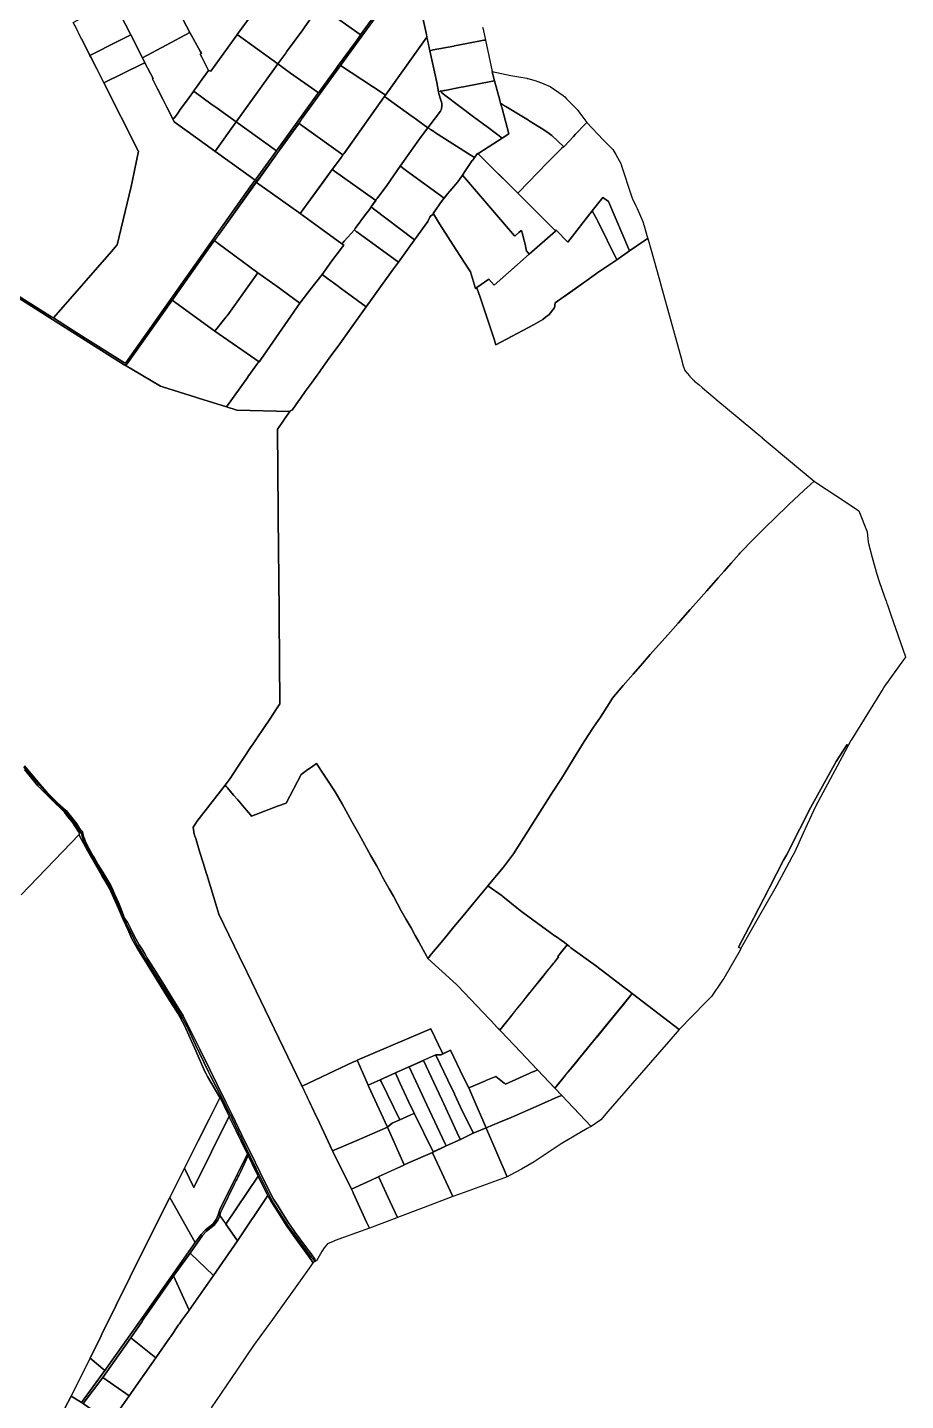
# Model space of a CAD drawing. Header units: metres. Extents: x 3 to 1005126, y 39 to 4383651.
# Drawn here: x 495144 to 497221, y 4363319 to 4366569 of the extents above; entities that cross this region are included whole.
import ezdxf

# ---------------------------------------------------------------- set-up
doc = ezdxf.new("R2010")
doc.units = ezdxf.units.M
doc.header["$MEASUREMENT"] = 0
doc.layers.add('TM_Llucmajor', color=7, linetype='Continuous')

msp = doc.modelspace()

# ---------------------------------------------------------------- linework, layer by layer
at = {"layer": 'TM_Llucmajor', "linetype": 'Continuous', "flags": 128}
for points in [[(495762.1, 4366671.6), (495739.6, 4366687.5), (495765.3, 4366725), (495789.8, 4366760.9), (495808.8, 4366745.1), (495809.5, 4366744.5), (495810.6, 4366743.6), (495813.2, 4366741.4), (495982.7, 4366620.9), (495978.5, 4366615.2), (495932.3, 4366551.5), (495931.4, 4366552), (495834.8, 4366619.7), (495765.7, 4366669.1), (495762.1, 4366671.6)], [(495987.6, 4366410.5), (495884.5, 4366478.8), (496017.3, 4366661.8), (496019.4, 4366664.7), (496051.8, 4366709.4), (496053.9, 4366712.7), (496057, 4366701.2), (496072.6, 4366625.3), (496072.7, 4366624.6), (496080.5, 4366587.3), (496087.7, 4366552.4), (496089.1, 4366545.6), (495991.1, 4366408.3), (495987.6, 4366410.5)], [(495577.8, 4366465.5), (495572.1, 4366466.7), (495556.4, 4366498.1), (495553.3, 4366504.3), (495552.7, 4366505.4), (495555.6, 4366506.8), (495554.6, 4366508.9), (495552.6, 4366512.4), (495528.4, 4366556.7), (495488.1, 4366634.5), (495487.1, 4366636.4), (495484.8, 4366640.7), (495540, 4366646.7), (495680.9, 4366661.8), (495712.1, 4366664.1), (495720.5, 4366661.5), (495640, 4366552), (495639.1, 4366550.8), (495577.8, 4366465.5)], [(495739.6, 4366687.5), (495762.1, 4366671.6), (495765.7, 4366669.1), (495834.8, 4366619.7), (495798.4, 4366568), (495795.3, 4366563.5), (495757.2, 4366510.8), (495755.1, 4366507.9), (495736, 4366482.4), (495640, 4366552), (495739.6, 4366687.5)], [(495256.6, 4366572.2), (495255.2, 4366575.1), (495252.3, 4366580.8), (495279.7, 4366595.8), (495343, 4366630.2), (495346.7, 4366632.3), (495348.5, 4366628.3), (495349.3, 4366627.3), (495349.9, 4366626.4), (495388.2, 4366551.2), (495383.6, 4366548.9), (495352.2, 4366533), (495297.7, 4366505.5), (495291.9, 4366502.5), (495272.4, 4366541.1), (495272.2, 4366541.4), (495256.6, 4366572.2)], [(495388.2, 4366551.2), (495349.9, 4366626.4), (495476.7, 4366639.8), (495484.8, 4366640.7), (495487.1, 4366636.4), (495488.1, 4366634.5), (495528.4, 4366556.7), (495416.2, 4366497.2), (495388.2, 4366551.2)], [(495766.6, 4366460.8), (495736, 4366482.4), (495755.1, 4366507.9), (495757.2, 4366510.8), (495795.3, 4366563.5), (495798.4, 4366568), (495834.8, 4366619.7), (495931.4, 4366552), (495932.3, 4366551.5), (495930.9, 4366549.6), (495926.1, 4366543), (495919.8, 4366534.3), (495877.7, 4366476.3), (495874.1, 4366471.3), (495832.6, 4366414.2), (495824.2, 4366420.2), (495766.6, 4366460.8)], [(495294.1, 4366498.2), (495291.9, 4366502.5), (495297.7, 4366505.5), (495352.2, 4366533), (495383.6, 4366548.9), (495388.2, 4366551.2), (495416.2, 4366497.2), (495422, 4366485.4), (495418.2, 4366483.5), (495417.8, 4366483.3), (495416.4, 4366482.6), (495324.8, 4366437.6), (495308.1, 4366470.5), (495294.1, 4366498.2)], [(495553.3, 4366504.3), (495556.4, 4366498.1), (495572.1, 4366466.7), (495557.5, 4366446.6), (495543.6, 4366427.3), (495537.1, 4366418), (495536.5, 4366417.2), (495526.3, 4366403.2), (495515.8, 4366387.9), (495505.6, 4366374.5), (495498.6, 4366364.5), (495490.9, 4366353.9), (495486.9, 4366354.2), (495486.4, 4366355.2), (495479.7, 4366368.5), (495473.9, 4366380.1), (495464.2, 4366399.4), (495452, 4366423.8), (495440.1, 4366447.5), (495441.1, 4366448), (495422, 4366485.4), (495416.2, 4366497.2), (495528.4, 4366556.7), (495552.6, 4366512.4), (495554.6, 4366508.9), (495555.6, 4366506.8), (495552.7, 4366505.4), (495553.3, 4366504.3)], [(495577.8, 4366465.5), (495639.1, 4366550.8), (495640, 4366552), (495736, 4366482.4), (495726.7, 4366469.5), (495637.4, 4366345.5), (495592.9, 4366377.4), (495577.9, 4366388.2), (495541.9, 4366414.5), (495537.1, 4366418), (495543.6, 4366427.3), (495557.5, 4366446.6), (495572.1, 4366466.7), (495577.8, 4366465.5)], [(496011.2, 4366389), (495988.9, 4366405.2), (496089.1, 4366545.6), (496096.1, 4366513.6), (496096.2, 4366513.1), (496107, 4366463.4), (496112.4, 4366438.7), (496117.6, 4366411.6), (496121.6, 4366397), (496122.5, 4366394.7), (496122.6, 4366394.5), (496123.4, 4366392), (496124, 4366389.3), (496124.3, 4366386.7), (496124.4, 4366384), (496124.3, 4366382.2), (496124.3, 4366381.3), (496123.9, 4366378.6), (496123.3, 4366376), (496122.5, 4366373.5), (496121.5, 4366371), (496121.1, 4366370.3), (496091.4, 4366331.2), (496055.8, 4366356.9), (496055.1, 4366357.4), (496053.8, 4366358.3), (496011.2, 4366389)], [(496116.6, 4366416.8), (496112.4, 4366438.7), (496107, 4366463.4), (496096.2, 4366513.1), (496096.1, 4366513.6), (496101.5, 4366515.3), (496102.9, 4366515.5), (496103.5, 4366515.6), (496152.6, 4366524.8), (496154.3, 4366525.2), (496183.5, 4366530.7), (496223.6, 4366538.3), (496226.8, 4366538.9), (496227.3, 4366539), (496243.2, 4366464.2), (496243.2, 4366464.1), (496249, 4366442.6), (496244.9, 4366441.8), (496243.9, 4366441.6), (496175.6, 4366428.3), (496169.9, 4366427.1), (496131.7, 4366419.9), (496131.5, 4366419.8), (496131.3, 4366419.8), (496129, 4366419.3), (496123.7, 4366418.3), (496122.6, 4366418.1), (496122.2, 4366418), (496120.7, 4366417.7), (496116.6, 4366416.8)], [(495479.7, 4366368.5), (495486.4, 4366355.2), (495486.9, 4366354.2), (495490.9, 4366345.5), (495541.6, 4366309.5), (495587.5, 4366275.7), (495654.6, 4366227.8), (495682.8, 4366207.7), (495679.8, 4366203.6), (495677.3, 4366200.2), (495671, 4366191.5), (495377, 4365775.3), (495373.9, 4365774.8), (495259.3, 4365847.2), (495205.3, 4365881.2), (495205.9, 4365882), (495206.5, 4365882.7), (495342.6, 4366038.8), (495355.1, 4366053.2), (495355.9, 4366054.1), (495389.2, 4366192.3), (495391.5, 4366203.5), (495397.1, 4366230), (495406.6, 4366275.9), (495406.3, 4366276.6), (495324.8, 4366437.6), (495416.4, 4366482.6), (495417.8, 4366483.3), (495418.2, 4366483.5), (495422, 4366485.4), (495441.1, 4366448), (495440.1, 4366447.5), (495452, 4366423.8), (495464.2, 4366399.4), (495473.9, 4366380.1), (495479.7, 4366368.5)], [(495733.2, 4366277.1), (495637.4, 4366345.5), (495726.7, 4366469.5), (495736, 4366482.4), (495766.6, 4366460.8), (495824.2, 4366420.2), (495832.6, 4366414.2), (495831.2, 4366412.2), (495733.2, 4366277.1)], [(495987.6, 4366410.5), (495991.1, 4366408.3), (495988.2, 4366404.2), (495892.9, 4366270.8), (495890.4, 4366267.3), (495798.8, 4366333), (495787.1, 4366341.4), (495794.6, 4366355), (495884.5, 4366478.8), (495987.6, 4366410.5)], [(496243.2, 4366464.2), (496287.5, 4366455), (496325.3, 4366448.5), (496326.1, 4366448.3), (496327.4, 4366447.9), (496347.6, 4366442.4), (496349.1, 4366442), (496351.6, 4366441), (496363.8, 4366435.9), (496365.6, 4366435.2), (496365.9, 4366435.1), (496380.4, 4366429.1), (496411.5, 4366407.8), (496415, 4366404.3), (496419.6, 4366399.7), (496444.2, 4366374.7), (496446.8, 4366371.3), (496450.9, 4366365.8), (496467.5, 4366344), (496464.2, 4366340.6), (496440, 4366315.2), (496436.1, 4366311), (496414.5, 4366288.1), (496413, 4366286.5), (496384.6, 4366312.8), (496378.1, 4366317.6), (496363.2, 4366327.7), (496355.6, 4366332.5), (496330.8, 4366348), (496329.1, 4366349.1), (496317.2, 4366356.3), (496275.5, 4366381.5), (496272.7, 4366383.2), (496263.4, 4366389.8), (496261.7, 4366395.9), (496261.6, 4366396.3), (496249, 4366442.6), (496243.2, 4366464.1), (496243.2, 4366464.2)], [(496123.7, 4366418.3), (496129, 4366419.3), (496131.3, 4366419.8), (496131.5, 4366419.8), (496131.7, 4366419.9), (496169.9, 4366427.1), (496175.6, 4366428.3), (496243.9, 4366441.6), (496244.9, 4366441.8), (496249, 4366442.6), (496261.6, 4366396.3), (496261.7, 4366395.9), (496263.4, 4366389.8), (496265.6, 4366381.5), (496265.9, 4366380.5), (496266.8, 4366377), (496283.2, 4366316.7), (496267.4, 4366306.8), (496257.1, 4366314.5), (496227.5, 4366336.5), (496226.4, 4366337.4), (496204.4, 4366353.1), (496202.2, 4366354.6), (496131.2, 4366408.7), (496123.3, 4366414.5), (496123.7, 4366418.3)], [(495541.9, 4366414.5), (495577.9, 4366388.2), (495592.9, 4366377.4), (495637.4, 4366345.5), (495588.5, 4366277.1), (495587.5, 4366275.7), (495541.6, 4366309.5), (495490.9, 4366345.5), (495486.9, 4366354.2), (495490.9, 4366353.9), (495498.6, 4366364.5), (495505.6, 4366374.5), (495515.8, 4366387.9), (495526.3, 4366403.2), (495536.5, 4366417.2), (495537.1, 4366418), (495541.9, 4366414.5)], [(496055.8, 4366356.9), (496091.4, 4366331.2), (496090.5, 4366330.1), (496072.1, 4366306.3), (496069.6, 4366303.1), (496029.9, 4366246.3), (496025.9, 4366240.6), (495994, 4366195), (495971, 4366163.8), (495969.2, 4366161.3), (495967.8, 4366159.2), (495865.1, 4366232.4), (495884.3, 4366258.7), (495988.2, 4366404.2), (495988.9, 4366405.2), (496011.2, 4366389), (496053.8, 4366358.3), (496055.1, 4366357.4), (496055.8, 4366356.9)], [(496201.7, 4366260.8), (496185.2, 4366271.4), (496107, 4366321.3), (496105.1, 4366322.6), (496097.8, 4366327.2), (496096.3, 4366328.2), (496094.2, 4366329.5), (496091.4, 4366331.2), (496121.1, 4366370.3), (496121.5, 4366371), (496122.5, 4366373.5), (496123.3, 4366376), (496123.9, 4366378.6), (496124.3, 4366381.3), (496124.3, 4366382.2), (496124.4, 4366384), (496124.3, 4366386.7), (496124, 4366389.3), (496123.4, 4366392), (496122.6, 4366394.5), (496122.5, 4366394.7), (496121.6, 4366397), (496117.6, 4366411.6), (496116.6, 4366416.8), (496120.7, 4366417.7), (496122.2, 4366418), (496122.6, 4366418.1), (496123.7, 4366418.3), (496123.3, 4366414.5), (496131.2, 4366408.7), (496202.2, 4366354.6), (496204.4, 4366353.1), (496226.4, 4366337.4), (496227.5, 4366336.5), (496257.1, 4366314.5), (496267.4, 4366306.8), (496211.6, 4366271.4), (496210.5, 4366269.9), (496209.5, 4366271), (496201.7, 4366260.8)], [(496304.2, 4366176.3), (496210.5, 4366269.9), (496211.6, 4366271.4), (496267.4, 4366306.8), (496283.2, 4366316.7), (496266.8, 4366377), (496265.9, 4366380.5), (496265.6, 4366381.5), (496263.4, 4366389.8), (496272.7, 4366383.2), (496275.5, 4366381.5), (496317.2, 4366356.3), (496329.1, 4366349.1), (496330.8, 4366348), (496355.6, 4366332.5), (496363.2, 4366327.7), (496378.1, 4366317.6), (496384.6, 4366312.8), (496413, 4366286.5), (496408.6, 4366283.6), (496408.1, 4366283.2), (496407.6, 4366282.7), (496373.2, 4366248.2), (496306.5, 4366178.6), (496304.2, 4366176.3)], [(495654.6, 4366227.8), (495587.5, 4366275.7), (495588.5, 4366277.1), (495637.4, 4366345.5), (495733.2, 4366277.1), (495682.8, 4366207.7), (495654.6, 4366227.8)], [(495740.5, 4366277.8), (495740.9, 4366278.4), (495778.9, 4366330.8), (495784.1, 4366337.5), (495786.8, 4366341), (495787.1, 4366341.4), (495798.8, 4366333), (495890.4, 4366267.3), (495884.3, 4366258.7), (495865.1, 4366232.4), (495845.5, 4366205.4), (495789.5, 4366128.3), (495786.3, 4366130.6), (495686.2, 4366201.9), (495690.3, 4366207.7), (495740.5, 4366277.8)], [(496180.5, 4366230.2), (496173.1, 4366219.2), (496161.8, 4366203.4), (496143, 4366181.3), (496137.9, 4366175.3), (496129.5, 4366164.7), (496032.4, 4366235.9), (496031.7, 4366236.3), (496025.9, 4366240.6), (496029.9, 4366246.3), (496069.6, 4366303.1), (496072.1, 4366306.3), (496090.5, 4366330.1), (496091.4, 4366331.2), (496094.2, 4366329.5), (496096.3, 4366328.2), (496097.8, 4366327.2), (496105.1, 4366322.6), (496107, 4366321.3), (496185.2, 4366271.4), (496201.7, 4366260.8), (496197.3, 4366255), (496196.4, 4366253.7), (496180.5, 4366230.2)], [(496306.5, 4366178.6), (496373.2, 4366248.2), (496407.6, 4366282.7), (496408.1, 4366283.2), (496408.6, 4366283.6), (496413, 4366286.5), (496414.5, 4366288.1), (496436.1, 4366311), (496440, 4366315.2), (496464.2, 4366340.6), (496467.5, 4366344), (496506, 4366303), (496521.2, 4366287.9), (496528.7, 4366280.3), (496535.8, 4366268), (496543.8, 4366253.9), (496547.8, 4366246.9), (496548.3, 4366245.3), (496548.8, 4366243.8), (496572.8, 4366169.3), (496575, 4366164.7), (496575.7, 4366163.2), (496583.5, 4366146.8), (496586.5, 4366140.4), (496599.5, 4366109.9), (496600.6, 4366107.3), (496601.7, 4366103.6), (496603, 4366099), (496609.3, 4366076.4), (496609.4, 4366076.3), (496610.1, 4366073.8), (496611.4, 4366069.2), (496611.4, 4366069.2), (496607.8, 4366066.7), (496605.4, 4366065.1), (496568.7, 4366040.1), (496519, 4366156.9), (496518.8, 4366157), (496504.9, 4366166), (496479.9, 4366134.8), (496422.7, 4366060.4), (496394.1, 4366089.6), (496392.5, 4366088.1), (496328.3, 4366152.3), (496304.2, 4366176.3), (496306.5, 4366178.6)], [(496392.5, 4366088.1), (496393.6, 4366086.9), (496330.8, 4366031.9), (496329.8, 4366033.3), (496325.2, 4366039.3), (496324.7, 4366039.2), (496323.9, 4366043.1), (496321.2, 4366055.6), (496319.7, 4366061.4), (496314.1, 4366082.5), (496313.2, 4366085.7), (496312.1, 4366088.2), (496311.2, 4366087.4), (496306.7, 4366083.4), (496298.3, 4366076.2), (496297.1, 4366075.1), (496296.6, 4366075.7), (496173.1, 4366219.2), (496180.5, 4366230.2), (496196.4, 4366253.7), (496197.3, 4366255), (496201.7, 4366260.8), (496209.5, 4366271), (496210.5, 4366269.9), (496328.3, 4366152.3), (496392.5, 4366088.1)], [(496104.6, 4366127.5), (496104.4, 4366127.4), (496104, 4366128), (496102.7, 4366126.1), (496097.2, 4366122.2), (496096, 4366119.9), (496090.9, 4366109.9), (496078.2, 4366091.9), (496064.3, 4366072.7), (496059.4, 4366066), (495962.9, 4366139.5), (495957.1, 4366143.9), (495969.2, 4366161.3), (495971, 4366163.8), (495994, 4366195), (496025.9, 4366240.6), (496031.7, 4366236.3), (496032.4, 4366235.9), (496129.5, 4366164.7), (496125, 4366158.9), (496104, 4366128.6), (496104.6, 4366127.5)], [(495686.2, 4366201.9), (495786.3, 4366130.6), (495888.1, 4366056.8), (495892.2, 4366053.8), (495889, 4366049.6), (495861.9, 4366013), (495858.8, 4366008.9), (495841.3, 4365984.4), (495814.5, 4365950.1), (495788.2, 4365916.5), (495731.8, 4365958.2), (495729.6, 4365959.9), (495688.9, 4365987.7), (495595.4, 4366057.6), (495591.4, 4366060.6), (495586.6, 4366064.1), (495586.2, 4366064.4), (495598.1, 4366079.2), (495666.1, 4366173.9), (495686.2, 4366201.9)], [(495865.1, 4366232.4), (495967.8, 4366159.2), (495957.1, 4366143.9), (495953.3, 4366138.3), (495944.1, 4366126), (495919.5, 4366092.8), (495918.3, 4366091.2), (495917.6, 4366090.2), (495893.1, 4366062.8), (495889.8, 4366059.2), (495888.1, 4366056.8), (495789.5, 4366128.3), (495865.1, 4366232.4)], [(496207, 4365953.5), (496203.8, 4365951.3), (496191.9, 4365990.4), (496189, 4365994.9), (496158.2, 4366042.8), (496118.7, 4366104.3), (496104.6, 4366127.5), (496104, 4366128.6), (496125, 4366158.9), (496129.5, 4366164.7), (496137.9, 4366175.3), (496143, 4366181.3), (496161.8, 4366203.4), (496173.1, 4366219.2), (496296.6, 4366075.7), (496297.1, 4366075.1), (496298.3, 4366076.2), (496306.7, 4366083.4), (496311.2, 4366087.4), (496312.1, 4366088.2), (496313.2, 4366085.7), (496314.1, 4366082.5), (496319.7, 4366061.4), (496321.2, 4366055.6), (496323.9, 4366043.1), (496324.7, 4366039.2), (496325.2, 4366039.3), (496329.8, 4366033.3), (496330.8, 4366031.9), (496303.7, 4366008.1), (496247.8, 4365959), (496235.5, 4365973.4), (496207, 4365953.5)], [(496021.6, 4366013.5), (495923.2, 4366085.1), (495921.7, 4366086.1), (495920.6, 4366086.9), (495917.6, 4366090.2), (495918.3, 4366091.2), (495919.5, 4366092.8), (495944.1, 4366126), (495953.3, 4366138.3), (495957.1, 4366143.9), (495962.9, 4366139.5), (496059.4, 4366066), (496041.3, 4366041), (496021.6, 4366013.5)], [(496538, 4366019.2), (496493.4, 4366110.3), (496491.5, 4366113.7), (496479.9, 4366134.8), (496504.9, 4366166), (496518.8, 4366157), (496519, 4366156.9), (496568.7, 4366040.1), (496538, 4366019.2)], [(496538, 4366019.2), (496568.7, 4366040.1), (496605.4, 4366065.1), (496607.8, 4366066.7), (496611.4, 4366069.2), (496611.4, 4366069.2), (496612.6, 4366065.3), (496612.9, 4366064.5), (496613.3, 4366063), (496613.7, 4366061.8), (496617.7, 4366047.2), (496633.4, 4365991), (496648.6, 4365936.6), (496648.6, 4365936.5), (496656.4, 4365908.4), (496689.5, 4365789.6), (496695.6, 4365767.7), (496699.6, 4365756.6), (496709.9, 4365744.3), (496711.3, 4365742.9), (496711.5, 4365742.6), (496713, 4365741.1), (496717.7, 4365736.4), (496721.2, 4365732.9), (496722.1, 4365732), (496732.1, 4365723.7), (496740.9, 4365716.2), (496771, 4365690.8), (496771.5, 4365690.4), (496772.9, 4365689.2), (496860.1, 4365616.7), (496870.5, 4365607.9), (496882.1, 4365598.1), (496882.5, 4365597.8), (496954.2, 4365537.6), (497005, 4365495.2), (496996.3, 4365487.5), (496981.7, 4365474.1), (496945.5, 4365440.2), (496910.5, 4365406.2), (496892.5, 4365388.6), (496863.9, 4365360), (496862.4, 4365358.5), (496829.1, 4365324.3), (496827.6, 4365322.5), (496808.5, 4365301.1), (496792, 4365282.1), (496778.1, 4365266.2), (496751.3, 4365235.9), (496711.7, 4365191.1), (496683.4, 4365159.2), (496658.8, 4365131.3), (496617.5, 4365084.9), (496594, 4365058.4), (496576.8, 4365038.4), (496553.5, 4365011.5), (496530.6, 4364984.5), (496526.7, 4364978.8), (496520.1, 4364969.1), (496499.5, 4364936.5), (496482.9, 4364912.6), (496460.8, 4364878.9), (496436, 4364838), (496424.7, 4364819.6), (496407.4, 4364791.8), (496387.9, 4364761.1), (496356.2, 4364711.5), (496328.1, 4364667.2), (496294.2, 4364613.2), (496270.3, 4364582), (496233.4, 4364537.5), (496230.8, 4364534.4), (496211.1, 4364510.5), (496174.5, 4364466.3), (496153, 4364440.5), (496136.7, 4364420.7), (496118.7, 4364399), (496104.8, 4364381.9), (496096.6, 4364372.2), (496093.2, 4364368), (496091.2, 4364365.5), (496088, 4364371.6), (496079.9, 4364386.1), (496069.6, 4364404.7), (496061.2, 4364419.7), (496051.4, 4364437.8), (496040.2, 4364457.8), (496028.5, 4364478.6), (496019.5, 4364495.1), (496009.8, 4364512.8), (496000, 4364530.1), (495990.5, 4364547.1), (495983.4, 4364559.7), (495980.2, 4364565.8), (495978.2, 4364569.7), (495969.6, 4364585.4), (495956.6, 4364608.6), (495928.1, 4364660.5), (495912.5, 4364687.8), (495888.4, 4364731.2), (495872.2, 4364759.6), (495866, 4364769), (495857, 4364782.8), (495844.7, 4364801.4), (495828, 4364826.8), (495819.2, 4364820.6), (495804.4, 4364810), (495791.7, 4364800.8), (495755.8, 4364732.8), (495735.5, 4364725.7), (495674.2, 4364702.7), (495672.3, 4364704.9), (495666.8, 4364711.3), (495657.7, 4364721.8), (495641.4, 4364741), (495631.7, 4364752.3), (495617.2, 4364769.3), (495614.8, 4364772.1), (495612.1, 4364775.3), (495623.6, 4364791.7), (495630.3, 4364802.4), (495644.2, 4364822.8), (495655.5, 4364839.9), (495673.2, 4364866.8), (495676.5, 4364871.4), (495687.1, 4364887.3), (495702.2, 4364909.8), (495718.6, 4364934.3), (495731.8, 4364954), (495741.3, 4364968.2), (495738.7, 4365275.1), (495738.3, 4365324.2), (495735.7, 4365618), (495748.7, 4365637), (495753.1, 4365643.3), (495764.5, 4365659.8), (495765.5, 4365661.3), (495769.2, 4365662.9), (495769.9, 4365663.2), (495785.8, 4365685.7), (495789, 4365690.1), (495801.2, 4365707.3), (495817.2, 4365729.5), (495829.3, 4365745.9), (495833.9, 4365752.2), (495839, 4365759.4), (495858, 4365786.3), (495882.7, 4365820.4), (495905.7, 4365852.3), (495937.3, 4365896.2), (495945.4, 4365907.5), (495959.6, 4365927.4), (495983.1, 4365960.1), (496010.2, 4365997.6), (496021.6, 4366013.5), (496041.3, 4366041), (496059.4, 4366066), (496064.3, 4366072.7), (496078.2, 4366091.9), (496090.9, 4366109.9), (496096, 4366119.9), (496097.2, 4366122.2), (496102.7, 4366126.1), (496104, 4366128), (496104.4, 4366127.4), (496104.6, 4366127.5), (496118.7, 4366104.3), (496158.2, 4366042.8), (496189, 4365994.9), (496191.9, 4365990.4), (496203.8, 4365951.3), (496207, 4365953.5), (496207.2, 4365952.8), (496215.6, 4365927.9), (496248.6, 4365828.9), (496250.8, 4365822.1), (496251.5, 4365820), (496252.2, 4365818), (496341.3, 4365864.8), (496363.6, 4365878), (496369.6, 4365882.8), (496378.3, 4365889.5), (496390, 4365904.8), (496390.6, 4365905.6), (496392.2, 4365916.9), (496397.7, 4365920.7), (496428.5, 4365942.6), (496459.5, 4365964.7), (496490.3, 4365986.5), (496491, 4365987.1), (496538, 4366019.2)], [(496247.8, 4365959), (496295.2, 4366000.6), (496303.7, 4366008.1), (496330.8, 4366031.9), (496393.6, 4366086.9), (496392.5, 4366088.1), (496394.1, 4366089.6), (496422.7, 4366060.4), (496479.9, 4366134.8), (496491.5, 4366113.7), (496493.4, 4366110.3), (496538, 4366019.2), (496491, 4365987.1), (496490.3, 4365986.5), (496459.5, 4365964.7), (496397.7, 4365920.7), (496392.2, 4365916.9), (496390.6, 4365905.6), (496390, 4365904.8), (496378.3, 4365889.5), (496369.6, 4365882.8), (496363.6, 4365878), (496341.3, 4365864.8), (496252.2, 4365818), (496251.5, 4365820), (496248.6, 4365828.9), (496215.6, 4365927.9), (496207.2, 4365952.8), (496207, 4365953.5), (496235.5, 4365973.4), (496247.8, 4365959)], [(495945.4, 4365907.5), (495892.2, 4365946.4), (495890.2, 4365947.9), (495890, 4365948.1), (495873.2, 4365960.6), (495854.2, 4365974.8), (495841.3, 4365984.4), (495858.8, 4366008.9), (495861.9, 4366013), (495889, 4366049.6), (495892.2, 4366053.8), (495888.1, 4366056.8), (495889.8, 4366059.2), (495893.1, 4366062.8), (495917.6, 4366090.2), (495920.6, 4366086.9), (495921.7, 4366086.1), (495923.2, 4366085.1), (496021.6, 4366013.5), (496010.2, 4365997.6), (495983.1, 4365960.1), (495959.6, 4365927.4), (495945.4, 4365907.5)], [(495587.6, 4365850.4), (495486.7, 4365923.6), (495486.9, 4365923.9), (495575.7, 4366049.6), (495576.4, 4366050.7), (495585.3, 4366063.2), (495586.2, 4366064.4), (495586.6, 4366064.1), (495591.4, 4366060.6), (495595.4, 4366057.6), (495688.9, 4365987.7), (495616.3, 4365886.6), (495614.1, 4365883.8), (495614, 4365883.7), (495589.4, 4365852.8), (495587.6, 4365850.4)], [(495692.3, 4365777.6), (495587.6, 4365850.4), (495589.4, 4365852.8), (495614, 4365883.7), (495614.1, 4365883.8), (495616.3, 4365886.6), (495688.9, 4365987.7), (495729.6, 4365959.9), (495731.8, 4365958.2), (495788.2, 4365916.5), (495695.9, 4365782.8), (495692.9, 4365778.4), (495692.3, 4365777.6)], [(495789, 4365690.1), (495785.8, 4365685.7), (495769.9, 4365663.2), (495769.2, 4365662.9), (495765.5, 4365661.3), (495764.5, 4365659.8), (495639.3, 4365663.2), (495615, 4365670.8), (495665.2, 4365741.5), (495665.6, 4365742.1), (495665.6, 4365742.2), (495687.9, 4365773.6), (495688.6, 4365774.5), (495688.8, 4365774.9), (495692.3, 4365777.6), (495692.9, 4365778.4), (495695.9, 4365782.8), (495788.2, 4365916.5), (495814.5, 4365950.1), (495841.3, 4365984.4), (495854.2, 4365974.8), (495873.2, 4365960.6), (495890, 4365948.1), (495890.2, 4365947.9), (495892.2, 4365946.4), (495945.4, 4365907.5), (495937.3, 4365896.2), (495905.7, 4365852.3), (495882.7, 4365820.4), (495858, 4365786.3), (495839, 4365759.4), (495833.9, 4365752.2), (495829.3, 4365745.9), (495817.2, 4365729.5), (495801.2, 4365707.3), (495789, 4365690.1)], [(495458.9, 4365720.1), (495373.8, 4365770.7), (495379.3, 4365771.6), (495483, 4365918.3), (495486.7, 4365923.6), (495587.6, 4365850.4), (495692.3, 4365777.6), (495688.8, 4365774.9), (495688.6, 4365774.5), (495687.9, 4365773.6), (495665.6, 4365742.2), (495665.6, 4365742.1), (495665.2, 4365741.5), (495615, 4365670.8), (495548.4, 4365691.8), (495541.5, 4365694), (495463.1, 4365718.7), (495459.5, 4365719.9), (495458.9, 4365720.1)], [(496831.8, 4364388.9), (496829.8, 4364385.5), (496791.4, 4364317.9), (496787.1, 4364311.7), (496762.2, 4364275.7), (496749.2, 4364262.3), (496686.1, 4364197.5), (496574.4, 4364282.8), (496566.8, 4364288.6), (496554.7, 4364297.8), (496551.5, 4364300.3), (496488, 4364349), (496429.5, 4364391.1), (496426.9, 4364393.2), (496425.2, 4364394.5), (496419.6, 4364399.1), (496414.2, 4364403), (496393.4, 4364418.1), (496392.7, 4364418.6), (496315.6, 4364474.7), (496309.3, 4364479.3), (496305.6, 4364482.4), (496269, 4364512.4), (496267.4, 4364513.5), (496233.4, 4364537.5), (496270.3, 4364582), (496294.2, 4364613.2), (496328.1, 4364667.2), (496356.2, 4364711.5), (496387.9, 4364761.1), (496407.4, 4364791.8), (496424.7, 4364819.6), (496436, 4364838), (496460.8, 4364878.9), (496482.9, 4364912.6), (496499.5, 4364936.5), (496520.1, 4364969.1), (496526.7, 4364978.8), (496530.6, 4364984.5), (496553.5, 4365011.5), (496576.8, 4365038.4), (496594, 4365058.4), (496617.5, 4365084.9), (496658.8, 4365131.3), (496683.4, 4365159.2), (496711.7, 4365191.1), (496751.3, 4365235.9), (496778.1, 4365266.2), (496792, 4365282.1), (496808.5, 4365301.1), (496827.6, 4365322.5), (496829.1, 4365324.3), (496862.4, 4365358.5), (496863.9, 4365360), (496892.5, 4365388.6), (496910.5, 4365406.2), (496945.5, 4365440.2), (496981.7, 4365474.1), (496996.3, 4365487.5), (497005, 4365495.2), (497008.1, 4365492.6), (497081.5, 4365444.6), (497110.6, 4365424.6), (497130.6, 4365374.9), (497133.1, 4365350.8), (497133.5, 4365347.4), (497142.4, 4365314.6), (497153.2, 4365275.2), (497160, 4365255.6), (497170.2, 4365226.1), (497171.2, 4365223.4), (497173.4, 4365217.1), (497174.8, 4365213), (497175.3, 4365211.6), (497177.4, 4365205.4), (497178.4, 4365202.6), (497187.4, 4365176.5), (497203, 4365131.7), (497204, 4365128.9), (497221.1, 4365079.7), (497221.4, 4365078.9), (497216.9, 4365072.6), (497170.4, 4365007.3), (497168.6, 4365004.8), (497164.6, 4364998.2), (497092.7, 4364882.3), (497092.3, 4364881.6), (497085.8, 4364869.6), (497083.4, 4364871.7), (497057.3, 4364831.5), (496997.7, 4364723.3), (496971.1, 4364672.4), (496939.4, 4364610.2), (496933, 4364597.8), (496899.6, 4364533.3), (496897.1, 4364528.4), (496851.6, 4364440.6), (496825.9, 4364392.4), (496831.8, 4364388.9)], [(496831.8, 4364388.9), (496825.9, 4364392.4), (496851.6, 4364440.6), (496897.1, 4364528.4), (496899.6, 4364533.3), (496933, 4364597.8), (496939.4, 4364610.2), (496971.1, 4364672.4), (496997.7, 4364723.3), (497057.3, 4364831.5), (497083.4, 4364871.7), (497085.8, 4364869.6), (497071.5, 4364843.1), (497008, 4364725.4), (496979.5, 4364662.2), (496958.7, 4364616.2), (496952.5, 4364604.9), (496927, 4364557.7), (496912.3, 4364530.6), (496912.1, 4364530.2), (496873.1, 4364461.7), (496833.5, 4364392), (496831.8, 4364388.9)], [(495544.6, 4364689.5), (495612.1, 4364775.3), (495614.8, 4364772.1), (495617.2, 4364769.3), (495631.7, 4364752.3), (495641.4, 4364741), (495657.7, 4364721.8), (495666.8, 4364711.3), (495672.3, 4364704.9), (495674.2, 4364702.7), (495735.5, 4364725.7), (495755.8, 4364732.8), (495791.7, 4364800.8), (495804.4, 4364810), (495819.2, 4364820.6), (495828, 4364826.8), (495844.7, 4364801.4), (495857, 4364782.8), (495866, 4364769), (495872.2, 4364759.6), (495888.4, 4364731.2), (495912.5, 4364687.8), (495928.1, 4364660.5), (495956.6, 4364608.6), (495969.6, 4364585.4), (495978.2, 4364569.7), (495980.2, 4364565.8), (495983.4, 4364559.7), (495990.5, 4364547.1), (496000, 4364530.1), (496009.8, 4364512.8), (496019.5, 4364495.1), (496028.5, 4364478.6), (496040.2, 4364457.8), (496051.4, 4364437.8), (496061.2, 4364419.7), (496069.6, 4364404.7), (496079.9, 4364386.1), (496088, 4364371.6), (496091.2, 4364365.5), (496159.3, 4364303.8), (496161, 4364301.9), (496162.2, 4364300.6), (496251.2, 4364206.9), (496252.4, 4364205.7), (496263.6, 4364193.9), (496295.1, 4364160.7), (496296, 4364159.8), (496351, 4364101.8), (496344.2, 4364099.1), (496342.8, 4364098.4), (496341.2, 4364097.7), (496274.8, 4364068.3), (496273.9, 4364069.1), (496273.2, 4364069.6), (496272.1, 4364070.4), (496251.7, 4364086.1), (496228.8, 4364076.8), (496227.3, 4364076.2), (496187.9, 4364059.3), (496175.9, 4364084.1), (496144.9, 4364148.4), (496126.6, 4364139.7), (496125.9, 4364141.2), (496098.1, 4364198.8), (496093.1, 4364196.7), (496083.7, 4364192.6), (495924.4, 4364124.6), (495924.1, 4364124.4), (495919.8, 4364122.6), (495913.7, 4364120.2), (495898.8, 4364113.1), (495885.1, 4364106.5), (495794, 4364063), (495792.5, 4364066), (495663.5, 4364332.6), (495663.1, 4364333.6), (495657.3, 4364345.5), (495656.6, 4364346.9), (495596.7, 4364470.6), (495592, 4364486), (495568, 4364564.4), (495566.7, 4364568.6), (495560.4, 4364589.5), (495559.6, 4364592.1), (495552.1, 4364616.6), (495542, 4364649.4), (495541.5, 4364651.1), (495540.2, 4364655.2), (495539.2, 4364658.3), (495538.7, 4364660.1), (495537.9, 4364663.3), (495537.5, 4364665), (495535.7, 4364676), (495542.3, 4364686.1), (495544.6, 4364689.5)], [(496093.2, 4364368), (496096.6, 4364372.2), (496104.8, 4364381.9), (496118.7, 4364399), (496136.7, 4364420.7), (496153, 4364440.5), (496174.5, 4364466.3), (496211.1, 4364510.5), (496230.8, 4364534.4), (496233.4, 4364537.5), (496267.4, 4364513.5), (496269, 4364512.4), (496305.6, 4364482.4), (496309.3, 4364479.3), (496315.6, 4364474.7), (496392.7, 4364418.6), (496393.4, 4364418.1), (496414.2, 4364403), (496419.6, 4364399.1), (496421, 4364397.9), (496398.9, 4364370.3), (496400.4, 4364369.2), (496400.4, 4364369.1), (496396.1, 4364363.8), (496392.4, 4364359.2), (496383.1, 4364347.7), (496373.8, 4364336.1), (496364.5, 4364324.4), (496355.2, 4364312.9), (496345.8, 4364301.2), (496336.5, 4364289.6), (496327.1, 4364277.9), (496317.9, 4364266.4), (496308.4, 4364254.6), (496299, 4364242.9), (496289.8, 4364231.4), (496280.4, 4364219.8), (496271.1, 4364208.1), (496261.4, 4364196.1), (496260.5, 4364197.1), (496252.4, 4364205.7), (496251.2, 4364206.9), (496162.2, 4364300.6), (496161, 4364301.9), (496159.3, 4364303.8), (496091.2, 4364365.5), (496093.2, 4364368)], [(496273.1, 4364210.7), (496285, 4364225.4), (496286.9, 4364227.8), (496296.8, 4364240.2), (496308.8, 4364255.1), (496314, 4364261.5), (496332.6, 4364284.7), (496335, 4364287.7), (496350.4, 4364306.9), (496352.8, 4364309.9), (496375.9, 4364338.6), (496378.7, 4364342.1), (496388.7, 4364354.6), (496391.4, 4364357.9), (496392.4, 4364359.2), (496396.1, 4364363.8), (496400.4, 4364369.1), (496400.4, 4364369.2), (496398.9, 4364370.3), (496399.1, 4364370.5), (496410.6, 4364384.9), (496421, 4364397.9), (496425.2, 4364394.5), (496426.9, 4364393.2), (496429.5, 4364391.1), (496488, 4364349), (496551.5, 4364300.3), (496554.7, 4364297.8), (496566.8, 4364288.6), (496574.4, 4364282.8), (496575, 4364282.3), (496562.7, 4364267.3), (496551, 4364253), (496539.1, 4364238.5), (496528.2, 4364225.2), (496494.2, 4364183.6), (496491, 4364179.7), (496488.9, 4364177.2), (496476.4, 4364161.9), (496464.4, 4364147.2), (496452.4, 4364132.6), (496440.4, 4364117.9), (496428.5, 4364103.3), (496428.4, 4364103.2), (496416.4, 4364088.5), (496404.3, 4364073.8), (496391.9, 4364058.6), (496351, 4364101.8), (496296, 4364159.8), (496295.1, 4364160.7), (496263.6, 4364193.9), (496262.6, 4364194.9), (496261.4, 4364196.1), (496273.1, 4364210.7)], [(496575, 4364282.3), (496686.1, 4364197.5), (496661.3, 4364169), (496660.5, 4364168.1), (496618, 4364119.1), (496517.3, 4364003.3), (496500.5, 4363983.9), (496477.4, 4363968.1), (496408.1, 4364041.4), (496391.9, 4364058.6), (496575, 4364282.3)], [(496083.7, 4364192.6), (496093.1, 4364196.7), (496098.1, 4364198.8), (496125.9, 4364141.2), (496126.6, 4364139.7), (496122.6, 4364137.8), (496117.4, 4364137.8), (496110.1, 4364137.8), (496014.4, 4364094.6), (495978.6, 4364078.5), (495949.8, 4364065.5), (495931, 4364109.2), (495924.4, 4364124.6), (496083.7, 4364192.6)], [(495994.9, 4363968.2), (495995.9, 4363966.1), (495923.2, 4363934.9), (495865.9, 4363910.3), (495829, 4363988.6), (495828.9, 4363988.9), (495794, 4364063), (495885.1, 4364106.5), (495898.8, 4364113.1), (495913.7, 4364120.2), (495919.8, 4364122.6), (495924.1, 4364124.4), (495924.4, 4364124.6), (495931, 4364109.2), (495949.8, 4364065.5), (495951.6, 4364061.5), (495994.9, 4363968.2)], [(496168.1, 4363937.1), (496134.2, 4363922.2), (496132.1, 4363926.8), (496089.1, 4364019), (496046.9, 4364109.3), (496080.7, 4364124.5), (496124, 4364031.7), (496165.5, 4363942.7), (496168.1, 4363937.1)], [(496081.3, 4364124.8), (496110.1, 4364137.8), (496111.3, 4364135.3), (496138.6, 4364077.7), (496154, 4364045.4), (496154.4, 4364044.4), (496173.2, 4364003.6), (496173.8, 4364002.4), (496193.9, 4363962.5), (496196.5, 4363956.8), (496197.5, 4363954.6), (496198.7, 4363951.9), (496169.7, 4363937.8), (496168.1, 4363937.1), (496165.5, 4363942.7), (496124, 4364031.7), (496080.7, 4364124.5), (496081.3, 4364124.8)], [(496117.4, 4364137.8), (496122.6, 4364137.8), (496144.9, 4364148.4), (496175.9, 4364084.1), (496187.9, 4364059.3), (496202.1, 4364026.6), (496223.7, 4363977.7), (496226.7, 4363970.4), (496227.1, 4363969.6), (496229, 4363965), (496198.7, 4363951.9), (496197.5, 4363954.6), (496196.5, 4363956.8), (496193.9, 4363962.5), (496173.8, 4364002.4), (496173.2, 4364003.6), (496154.4, 4364044.4), (496154, 4364045.4), (496138.6, 4364077.7), (496111.3, 4364135.3), (496110.1, 4364137.8), (496117.4, 4364137.8)], [(496016.1, 4364090.9), (496025, 4364071.3), (496045.2, 4364027.2), (496059, 4363999.1), (496058.4, 4363998.9), (496042.3, 4363991.6), (496024.6, 4363983.6), (495980.5, 4364074.7), (495978.6, 4364078.5), (496014.4, 4364094.6), (496016.1, 4364090.9)], [(496044.3, 4364108.1), (496046.9, 4364109.3), (496089.1, 4364019), (496132.1, 4363926.8), (496134.2, 4363922.2), (496133, 4363921.7), (496103.9, 4363907.6), (496059, 4363999.1), (496045.2, 4364027.2), (496025, 4364071.3), (496016.1, 4364090.9), (496014.4, 4364094.6), (496044.3, 4364108.1)], [(496202.1, 4364026.6), (496187.9, 4364059.3), (496227.3, 4364076.2), (496228.8, 4364076.8), (496251.7, 4364086.1), (496272.1, 4364070.4), (496273.2, 4364069.6), (496273.9, 4364069.1), (496274.8, 4364068.3), (496341.2, 4364097.7), (496342.8, 4364098.4), (496344.2, 4364099.1), (496351, 4364101.8), (496408.1, 4364041.4), (496401.2, 4364039), (496399.9, 4364038.4), (496399.1, 4364038.1), (496359.9, 4364020.7), (496295.3, 4363992.5), (496288, 4363989.5), (496258.8, 4363977.4), (496229, 4363965), (496227.1, 4363969.6), (496226.7, 4363970.4), (496223.7, 4363977.7), (496202.1, 4364026.6)], [(496002.3, 4363971.6), (495995.9, 4363966.1), (495994.9, 4363968.2), (495951.6, 4364061.5), (495949.8, 4364065.5), (495978.6, 4364078.5), (495980.5, 4364074.7), (496024.6, 4363983.6), (496007.2, 4363975.7), (496002.3, 4363971.6)], [(495537.3, 4363823.4), (495515.6, 4363869.1), (495548, 4363933.9), (495573.6, 4363985.2), (495599.1, 4364036.1), (495599.3, 4364036.6), (495600.4, 4364034.8), (495617.2, 4364000.3), (495621, 4363992.2), (495537.3, 4363823.4)], [(496295.3, 4363992.5), (496359.9, 4364020.7), (496399.1, 4364038.1), (496399.9, 4364038.4), (496401.2, 4364039), (496408.1, 4364041.4), (496477.4, 4363968.1), (496476.1, 4363967.5), (496475.8, 4363967.3), (496472.3, 4363965.6), (496471, 4363964.9), (496469.9, 4363964.2), (496469.6, 4363964), (496467.9, 4363963), (496467.8, 4363963), (496406.8, 4363927.1), (496342.4, 4363884), (496312.9, 4363867), (496287.3, 4363853.4), (496279.1, 4363848.6), (496230.2, 4363962.2), (496229, 4363965), (496258.8, 4363977.4), (496288, 4363989.5), (496295.3, 4363992.5)], [(495537.3, 4363823.4), (495621, 4363992.2), (495622.3, 4363989.3), (495637.5, 4363957.8), (495642.7, 4363947.2), (495643.4, 4363945.7), (495649.6, 4363933.6), (495664.4, 4363902.7), (495600.2, 4363773.6), (495594.9, 4363758.6), (495590.1, 4363747.9), (495582.4, 4363736.8), (495564.9, 4363723.6), (495564.3, 4363722.9), (495555.3, 4363712.7), (495540.4, 4363693.6), (495481.1, 4363799.6), (495515.6, 4363869.1), (495537.3, 4363823.4)], [(496058.4, 4363998.9), (496059, 4363999.1), (496103.9, 4363907.6), (496101.9, 4363906.6), (496045.2, 4363881.8), (496043.9, 4363881.2), (496034.9, 4363877.2), (495998.5, 4363960.5), (495995.9, 4363966.1), (496002.3, 4363971.6), (496007.2, 4363975.7), (496024.6, 4363983.6), (496042.3, 4363991.6), (496058.4, 4363998.9)], [(495946.6, 4363836.5), (495910.6, 4363819.9), (495910, 4363821.3), (495866.6, 4363908.7), (495865.9, 4363910.3), (495923.2, 4363934.9), (495995.9, 4363966.1), (495998.5, 4363960.5), (496034.9, 4363877.2), (496034.2, 4363876.8), (495946.6, 4363836.5)], [(496103, 4363904.2), (496101.9, 4363906.6), (496133, 4363921.7), (496169.7, 4363937.8), (496198.7, 4363951.9), (496229, 4363965), (496230.2, 4363962.2), (496279.1, 4363848.6), (496272.2, 4363846.1), (496177.1, 4363811.6), (496150, 4363802.1), (496103, 4363904.2)], [(495689.2, 4363852.1), (495690, 4363850.6), (495613.5, 4363737), (495612.6, 4363738.3), (495611.7, 4363739.6), (495599.1, 4363757.5), (495599.4, 4363758.5), (495601, 4363764.3), (495604.3, 4363772.6), (495634.2, 4363832.5), (495637.9, 4363840.2), (495639, 4363842.5), (495642.5, 4363849.1), (495642.6, 4363849.3), (495643.9, 4363851.9), (495648.6, 4363861.1), (495666.1, 4363899.2), (495666.7, 4363897.9), (495667, 4363897.3), (495676.6, 4363877.7), (495688.5, 4363853.6), (495689.2, 4363852.1)], [(496001.9, 4363789.8), (495974.5, 4363849.3), (496034.2, 4363876.8), (496034.9, 4363877.2), (496043.9, 4363881.2), (496045.2, 4363881.8), (496101.9, 4363906.6), (496103, 4363904.2), (496150, 4363802.1), (496080.3, 4363775.6), (496080, 4363775.5), (496019.5, 4363752.5), (496001.9, 4363789.8)], [(495690, 4363850.6), (495691.6, 4363847.4), (495699.5, 4363831), (495710.9, 4363807.5), (495712.5, 4363804.7), (495641.3, 4363697.5), (495613.5, 4363737), (495690, 4363850.6)], [(495973.9, 4363849.1), (495974.5, 4363849.3), (496001.9, 4363789.8), (496019.5, 4363752.5), (496017.7, 4363751.9), (495953.5, 4363727.7), (495953.1, 4363727.6), (495946.1, 4363741.8), (495914.9, 4363810.6), (495914.5, 4363811.5), (495910.6, 4363819.9), (495946.6, 4363836.5), (495972.2, 4363848.3), (495973.9, 4363849.1)], [(495327.4, 4363390.2), (495292.4, 4363419.6), (495318.2, 4363472.4), (495320.2, 4363476.6), (495320.7, 4363477.7), (495386.6, 4363612.3), (495386.8, 4363612.7), (495455.2, 4363749.1), (495455.6, 4363749.9), (495481.1, 4363799.6), (495540.4, 4363693.6), (495416.3, 4363515.8), (495327.4, 4363390.2)], [(495598.7, 4363756.6), (495599.1, 4363757.5), (495641.3, 4363697.5), (495584.3, 4363615.6), (495529, 4363668.2), (495558.5, 4363710.3), (495567.6, 4363720.6), (495585.8, 4363734.1), (495594.1, 4363746.2), (495597.6, 4363754.1), (495598.2, 4363755.4), (495598.7, 4363756.6)], [(495526.5, 4363532.9), (495489.5, 4363614.2), (495529, 4363668.2), (495584.3, 4363615.6), (495526.5, 4363532.9)], [(495488.5, 4363612.8), (495489.5, 4363614.2), (495526.5, 4363532.9), (495525.8, 4363531.9), (495509.3, 4363509.3), (495503.4, 4363501.3), (495501.7, 4363498.7), (495483.1, 4363470.9), (495481.8, 4363469.1), (495447.9, 4363420.2), (495388.2, 4363467.8), (495415, 4363506.7), (495416.2, 4363508.5), (495422.8, 4363518), (495424.3, 4363520.2), (495432.8, 4363532.5), (495488.5, 4363612.8)], [(495384.7, 4363330.5), (495322.1, 4363373.6), (495388.2, 4363467.8), (495447.9, 4363420.2), (495384.7, 4363330.5)], [(495255.1, 4363324.9), (495247.7, 4363329.4), (495292.4, 4363419.6), (495327.4, 4363390.2), (495271.7, 4363314.9), (495255.1, 4363324.9)], [(495276.9, 4363311.6), (495275.8, 4363312.4), (495322.1, 4363373.6), (495384.7, 4363330.5), (495340.4, 4363267.3), (495276.9, 4363311.6)], [(495175.6, 4363125.7), (495164.1, 4363127.1), (495177.7, 4363187.7), (495178.3, 4363190.6), (495183.4, 4363206.3), (495185, 4363211.4), (495247.7, 4363329.4), (495255.1, 4363324.9), (495271.7, 4363314.9), (495275.8, 4363312.4), (495276.9, 4363311.6), (495340.4, 4363267.3), (495237.4, 4363117.8), (495175.6, 4363125.7)]]:
    msp.add_lwpolyline(points, close=True, dxfattribs=at)
for points in [[(496017.3, 4366661.8), (495786.1, 4366343.3), (495785.2, 4366342), (495747.6, 4366290.2), (495740.3, 4366280.1), (495739.2, 4366278.7), (495688.7, 4366208.9), (495687, 4366206.5), (495684.5, 4366203.1), (495682.9, 4366201), (495674.3, 4366189.2), (495586.2, 4366064.4), (495585.3, 4366063.2), (495576.4, 4366050.7), (495575.7, 4366049.6), (495486.9, 4365923.9), (495486.7, 4365923.6), (495483, 4365918.3), (495379.3, 4365771.6), (495373.8, 4365770.7), (495373, 4365770.6), (495188.6, 4365887), (495179.3, 4365892.9), (495121, 4365929.8)], [(495122.2, 4365933.8), (495197.3, 4365886.3), (495200.8, 4365884.1), (495205.3, 4365881.2), (495259.3, 4365847.2), (495373.9, 4365774.8), (495377, 4365775.3), (495671, 4366191.5), (495677.3, 4366200.2), (495679.8, 4366203.6), (495682.8, 4366207.7), (495733.2, 4366277.1), (495831.2, 4366412.2), (495832.6, 4366414.2), (495874.1, 4366471.3), (495877.7, 4366476.3), (495919.8, 4366534.3), (495926.1, 4366543), (495930.9, 4366549.6), (495932.3, 4366551.5), (495978.5, 4366615.2)], [(495252.3, 4366580.8), (495272.2, 4366541.4), (495272.4, 4366541.1), (495291.9, 4366502.5), (495294.1, 4366498.2), (495308.1, 4366470.5), (495324.8, 4366437.6), (495406.3, 4366276.6), (495406.6, 4366275.9), (495397.1, 4366230), (495391.5, 4366203.5), (495389.2, 4366192.3), (495355.9, 4366054.1), (495355.1, 4366053.2), (495342.6, 4366038.8), (495206.5, 4365882.7), (495205.9, 4365882), (495205.3, 4365881.2), (495200.8, 4365884.1), (495197.3, 4365886.3), (495122.2, 4365933.8)], [(496220.8, 4366569.6), (496221.8, 4366564.9), (496227.3, 4366539), (496226.8, 4366538.9), (496223.6, 4366538.3), (496183.5, 4366530.7), (496154.3, 4366525.2), (496152.6, 4366524.8), (496103.5, 4366515.6), (496102.9, 4366515.5), (496101.5, 4366515.3), (496096.1, 4366513.6), (496087.7, 4366552.4), (496080.5, 4366587.3)], [(495121, 4365929.8), (495179.3, 4365892.9), (495188.6, 4365887), (495373, 4365770.6), (495373.8, 4365770.7), (495458.9, 4365720.1), (495459.5, 4365719.9), (495463.1, 4365718.7), (495541.5, 4365694), (495548.4, 4365691.8), (495615, 4365670.8), (495639.3, 4365663.2), (495764.5, 4365659.8), (495753.1, 4365643.3), (495748.7, 4365637), (495735.7, 4365618), (495738.3, 4365324.2), (495738.7, 4365275.1), (495738.7, 4365275.1), (495741.3, 4364968.2), (495731.8, 4364954), (495718.6, 4364934.3), (495702.2, 4364909.8), (495687.1, 4364887.3), (495676.5, 4364871.4), (495673.2, 4364866.8), (495655.5, 4364839.9), (495644.2, 4364822.8), (495630.3, 4364802.4), (495623.6, 4364791.7), (495612.1, 4364775.3), (495544.6, 4364689.5), (495542.3, 4364686.1), (495535.7, 4364676), (495537.5, 4364665), (495537.9, 4364663.3), (495538.7, 4364660.1), (495539.2, 4364658.3), (495540.2, 4364655.2), (495541.5, 4364651.1), (495542, 4364649.4), (495552.1, 4364616.6), (495559.6, 4364592.1), (495560.4, 4364589.5), (495566.7, 4364568.6), (495568, 4364564.4), (495592, 4364486), (495596.7, 4364470.6), (495656.6, 4364346.9), (495657.3, 4364345.5), (495663.1, 4364333.6), (495663.5, 4364332.6), (495792.5, 4364066), (495828.9, 4363988.9), (495829, 4363988.6), (495866.6, 4363908.7), (495910, 4363821.3), (495914.5, 4363811.5), (495914.9, 4363810.6), (495946.1, 4363741.8), (495953.1, 4363727.6), (495892, 4363705.3), (495871.6, 4363697.8), (495867.5, 4363696.1), (495854.1, 4363690.4), (495845.9, 4363680.7), (495840.4, 4363672.5), (495827.5, 4363650.4), (495826.2, 4363649.8), (495825, 4363651.8), (495824, 4363653.6), (495815, 4363666.9), (495801.8, 4363684.2), (495777, 4363716.8), (495767.2, 4363731.7), (495761.8, 4363739.9), (495748.3, 4363761.5), (495735.5, 4363781.4), (495726.1, 4363796.3), (495713.9, 4363819.2), (495693.5, 4363860.9), (495672.6, 4363904.6), (495659.3, 4363930.5), (495643.4, 4363964), (495627.7, 4363997.4), (495613.2, 4364025.3), (495593, 4364067.5), (495575.2, 4364103.2), (495551.6, 4364150.9), (495530.7, 4364193.6), (495512.5, 4364229.5), (495488, 4364269.5), (495464.2, 4364308.2), (495441.2, 4364344.5), (495429, 4364364.3), (495421.4, 4364376.6), (495415.8, 4364385.7), (495408.3, 4364397.9), (495404.5, 4364404.7), (495400.2, 4364412.4), (495393.2, 4364425.8), (495387.5, 4364437.6), (495384.3, 4364443.8), (495381.3, 4364449.6), (495380.5, 4364450.9), (495373.8, 4364461.3), (495371.1, 4364467.1), (495365.8, 4364482.5), (495359.7, 4364497.7), (495350.1, 4364518.7), (495343.7, 4364533.3), (495341.3, 4364538.5), (495339.2, 4364542.5), (495331.9, 4364553.9), (495322.2, 4364570), (495311.6, 4364586.8), (495299.9, 4364607.6), (495299.7, 4364608), (495291.1, 4364623.5), (495280.7, 4364643.6), (495278.8, 4364648.3), (495277.9, 4364651.4), (495277.7, 4364652.1), (495275.2, 4364661.2), (495273.9, 4364665.7), (495273.1, 4364666.6), (495266.5, 4364674.9), (495260.6, 4364683.8), (495251.1, 4364695.8), (495235.9, 4364715.7), (495215.4, 4364733.6), (495203.1, 4364745.6), (495190.2, 4364759.2), (495173.1, 4364778.4), (495157.1, 4364797.4), (495136.7, 4364821.6)], [(495136.6, 4364812.7), (495168.9, 4364774.1), (495198.3, 4364743.9), (495231.4, 4364712.1), (495239.8, 4364701.1), (495250, 4364688.8), (495265.8, 4364664.7), (495266.8, 4364660.8), (495266.5, 4364659.2), (495129.1, 4364516.5)], [(495136.7, 4364821.6), (495157.1, 4364797.4), (495173.1, 4364778.4), (495190.2, 4364759.2), (495203.1, 4364745.6), (495215.4, 4364733.6), (495235.9, 4364715.7), (495251.1, 4364695.8), (495260.6, 4364683.8), (495266.5, 4364674.9), (495273.1, 4364666.6), (495273.9, 4364665.7), (495275.2, 4364661.2), (495277.7, 4364652.1), (495277.9, 4364651.4), (495278.8, 4364648.3), (495280.7, 4364643.6), (495291.1, 4364623.5), (495299.7, 4364608), (495299.9, 4364607.6), (495311.6, 4364586.8), (495322.2, 4364570), (495331.9, 4364553.9), (495339.2, 4364542.5), (495341.3, 4364538.5), (495343.7, 4364533.3), (495350.1, 4364518.7), (495359.7, 4364497.7), (495365.8, 4364482.5), (495371.1, 4364467.1), (495373.8, 4364461.3), (495380.5, 4364450.9), (495381.3, 4364449.6), (495384.3, 4364443.8), (495387.5, 4364437.6), (495393.2, 4364425.8), (495400.2, 4364412.4), (495404.5, 4364404.7), (495408.3, 4364397.9), (495415.8, 4364385.7), (495421.4, 4364376.6), (495429, 4364364.3), (495441.2, 4364344.5), (495464.2, 4364308.2), (495488, 4364269.5), (495512.5, 4364229.5), (495530.7, 4364193.6), (495551.6, 4364150.9), (495575.2, 4364103.2), (495593, 4364067.5), (495613.2, 4364025.3), (495627.7, 4363997.4), (495643.4, 4363964), (495659.3, 4363930.5), (495672.6, 4363904.6), (495693.5, 4363860.9), (495713.9, 4363819.2), (495726.1, 4363796.3), (495735.5, 4363781.4), (495748.3, 4363761.5), (495761.8, 4363739.9), (495767.2, 4363731.7), (495777, 4363716.8), (495801.8, 4363684.2), (495815, 4363666.9), (495824, 4363653.6), (495825, 4363651.8), (495826.2, 4363649.8), (495825.4, 4363649.3), (495824.3, 4363648.7), (495815.2, 4363658.4), (495762.5, 4363729.6), (495724.1, 4363789.8), (495722.1, 4363793.8), (495717.4, 4363803.1), (495684.9, 4363867.6), (495658.2, 4363923.2), (495628.1, 4363985.8), (495604.4, 4364034.2), (495577.1, 4364087.9), (495572.6, 4364097.2), (495541.8, 4364160.9), (495524.3, 4364199), (495521.6, 4364203.9), (495510.4, 4364224.2), (495508.9, 4364226.8), (495476.8, 4364279.7), (495446.3, 4364328.3), (495421.2, 4364368.3), (495403.9, 4364397.1), (495395.5, 4364412.3), (495377.5, 4364449.2), (495369.4, 4364465.8), (495356.1, 4364497.1), (495339.8, 4364534.1), (495332.8, 4364547.2), (495331.7, 4364549), (495320.2, 4364567.1), (495319.9, 4364567.6), (495303.2, 4364596.8), (495292.6, 4364614.5), (495276.7, 4364645.1), (495271.8, 4364660.8), (495271.2, 4364662.6), (495265.2, 4364672.2), (495252.4, 4364690.8), (495237.2, 4364709.8), (495235.6, 4364711.8), (495233.3, 4364714.2), (495229, 4364718.3), (495220.9, 4364725.4), (495201.9, 4364743.1), (495171.6, 4364776.1), (495152.1, 4364798.9), (495135.2, 4364818.7)], [(495135.2, 4364818.7), (495152.1, 4364798.9), (495171.6, 4364776.1), (495201.9, 4364743.1), (495220.9, 4364725.4), (495229, 4364718.3), (495233.3, 4364714.2), (495235.6, 4364711.8), (495237.2, 4364709.8), (495252.4, 4364690.8), (495265.2, 4364672.2), (495271.2, 4364662.6), (495271.8, 4364660.8), (495276.7, 4364645.1), (495292.6, 4364614.5), (495303.2, 4364596.8), (495319.9, 4364567.6), (495320.2, 4364567.1), (495331.7, 4364549), (495332.8, 4364547.2), (495339.8, 4364534.1), (495356.1, 4364497.1), (495369.4, 4364465.8), (495377.5, 4364449.2), (495395.5, 4364412.3), (495403.9, 4364397.1), (495421.2, 4364368.3), (495446.3, 4364328.3), (495476.8, 4364279.7), (495508.9, 4364226.8), (495510.4, 4364224.2), (495521.6, 4364203.9), (495524.3, 4364199), (495541.8, 4364160.9), (495572.6, 4364097.2), (495577.1, 4364087.9), (495604.4, 4364034.2), (495628.1, 4363985.8), (495658.2, 4363923.2), (495684.9, 4363867.6), (495717.4, 4363803.1), (495722.1, 4363793.8), (495724.1, 4363789.8), (495762.5, 4363729.6), (495815.2, 4363658.4), (495824.3, 4363648.7), (495822.9, 4363647.9), (495820.8, 4363646.8), (495820.2, 4363646.5), (495819.7, 4363645.8), (495819.3, 4363646.3), (495816.8, 4363650.2), (495808.8, 4363661.2), (495796.3, 4363678.2), (495783.7, 4363695.7), (495777.1, 4363704.4), (495767.7, 4363718), (495757.7, 4363731.7), (495736.5, 4363765.6), (495722.4, 4363787.9), (495720.9, 4363790.2), (495714.4, 4363801.3), (495712.5, 4363804.7), (495710.9, 4363807.5), (495699.5, 4363831), (495691.6, 4363847.4), (495688.5, 4363853.6), (495676.6, 4363877.7), (495667, 4363897.3), (495666.7, 4363897.9), (495664.5, 4363902.6), (495664.4, 4363902.7), (495649.6, 4363933.6), (495643.4, 4363945.7), (495642.7, 4363947.2), (495637.5, 4363957.8), (495622.3, 4363989.3), (495621, 4363992.2), (495617.2, 4364000.3), (495600.4, 4364034.8), (495599.3, 4364036.6), (495569.9, 4364086.6), (495569.2, 4364087.7), (495569, 4364088.1), (495567.4, 4364091), (495566.6, 4364092.5), (495563.5, 4364098.4), (495542, 4364146.7), (495515.7, 4364207), (495500.3, 4364234.8), (495477.1, 4364271.6), (495449.8, 4364315), (495416.8, 4364368.5), (495403.7, 4364389.7), (495390.7, 4364411.7), (495381.7, 4364433.9), (495376.5, 4364444.2), (495370.3, 4364457.6), (495358.2, 4364485.5), (495338, 4364531.3), (495327, 4364550), (495326.8, 4364550.4), (495321, 4364560.2), (495310.9, 4364576.6), (495286.8, 4364619.6), (495267.1, 4364655.8), (495266.2, 4364657.9), (495266.5, 4364659.2), (495266.8, 4364660.8), (495265.8, 4364664.7), (495250, 4364688.8), (495239.8, 4364701.1), (495231.4, 4364712.1), (495198.3, 4364743.9), (495168.9, 4364774.1), (495136.6, 4364812.7)], [(495129.1, 4364516.5), (495266.5, 4364659.2), (495266.2, 4364657.9), (495267.1, 4364655.8), (495286.8, 4364619.6), (495310.9, 4364576.6), (495321, 4364560.2), (495326.8, 4364550.4), (495327, 4364550), (495338, 4364531.3), (495358.2, 4364485.5), (495370.3, 4364457.6), (495376.5, 4364444.2), (495381.7, 4364433.9), (495390.7, 4364411.7), (495403.7, 4364389.7), (495416.8, 4364368.5), (495449.8, 4364315), (495477.1, 4364271.6), (495500.3, 4364234.8), (495515.7, 4364207), (495542, 4364146.7), (495563.5, 4364098.4), (495566.6, 4364092.5), (495567.4, 4364091), (495569, 4364088.1), (495569.2, 4364087.7), (495569.9, 4364086.6), (495599.3, 4364036.6), (495599.1, 4364036.1), (495573.6, 4363985.2), (495548, 4363933.9), (495515.6, 4363869.1), (495481.1, 4363799.6), (495455.6, 4363749.9), (495455.2, 4363749.1), (495386.8, 4363612.7), (495386.6, 4363612.3), (495320.7, 4363477.7), (495320.2, 4363476.6), (495318.2, 4363472.4), (495292.4, 4363419.6), (495247.7, 4363329.4), (495185, 4363211.4)], [(495271.7, 4363314.9), (495327.4, 4363390.2), (495416.3, 4363515.8), (495540.4, 4363693.6), (495555.3, 4363712.7), (495564.3, 4363722.9), (495564.9, 4363723.6), (495582.4, 4363736.8), (495590.1, 4363747.9), (495594.9, 4363758.6), (495600.2, 4363773.6), (495664.4, 4363902.7), (495664.5, 4363902.6), (495666.1, 4363899.2), (495648.6, 4363861.1), (495648.6, 4363861.1), (495643.9, 4363851.9), (495642.6, 4363849.3), (495642.5, 4363849.1), (495639, 4363842.5), (495637.9, 4363840.2), (495634.2, 4363832.5), (495604.3, 4363772.6), (495601, 4363764.3), (495599.1, 4363757.5), (495594.1, 4363746.2), (495585.8, 4363734.1), (495567.6, 4363720.6), (495558.5, 4363710.3), (495529, 4363668.2), (495488.5, 4363612.8), (495432.8, 4363532.5), (495424.3, 4363520.2), (495422.8, 4363518), (495416.2, 4363508.5), (495415, 4363506.7), (495388.2, 4363467.8), (495322.1, 4363373.6), (495275.8, 4363312.4)], [(495340.4, 4363267.3), (495384.7, 4363330.5), (495447.9, 4363420.2), (495481.8, 4363469.1), (495483.1, 4363470.9), (495501.7, 4363498.7), (495503.4, 4363501.3), (495509.3, 4363509.3), (495525.8, 4363531.9), (495584.3, 4363615.6), (495641.3, 4363697.5), (495712.5, 4363804.7), (495714.4, 4363801.3), (495720.9, 4363790.2), (495722.4, 4363787.9), (495736.5, 4363765.6), (495757.7, 4363731.7), (495767.7, 4363718), (495777.1, 4363704.4), (495783.7, 4363695.7), (495796.3, 4363678.2), (495808.8, 4363661.2), (495816.8, 4363650.2), (495819.3, 4363646.3), (495819.7, 4363645.8), (495800.7, 4363619.4), (495723.4, 4363511.5), (495678.8, 4363449.3), (495625.8, 4363371.3), (495578.9, 4363302.5)]]:
    msp.add_lwpolyline(points, dxfattribs=at)

doc.saveas('drawing.dxf')
